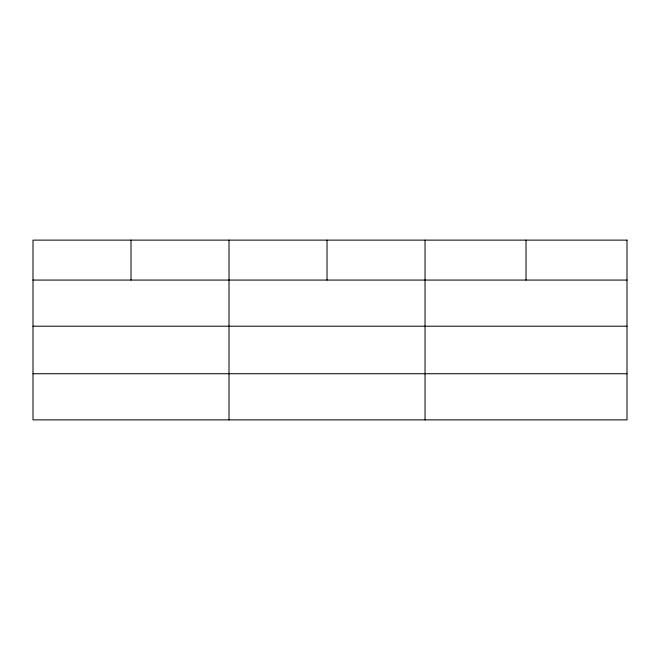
<?xml version="1.0" encoding="UTF-8"?>
<svg xmlns="http://www.w3.org/2000/svg" width="660" height="660" viewBox="0 0 660 660"><rect width="100%" height="100%" fill="white"/><g stroke="black" fill="none" stroke-linecap="round" stroke-linejoin="round"><path stroke-width="0.99" d="M33 280.071L627 280.071M33 326.205L627 326.205M33 373.741L627 373.741M526.02 240.124L526.02 280.071M425.04 240.124L425.04 419.875M327.03 240.124L327.03 280.071M229.02 240.124L229.02 419.875M131.01 240.124L131.01 280.071M627 240.124L33 240.124L33 419.875L627 419.875L627 240.124"/></g></svg>
